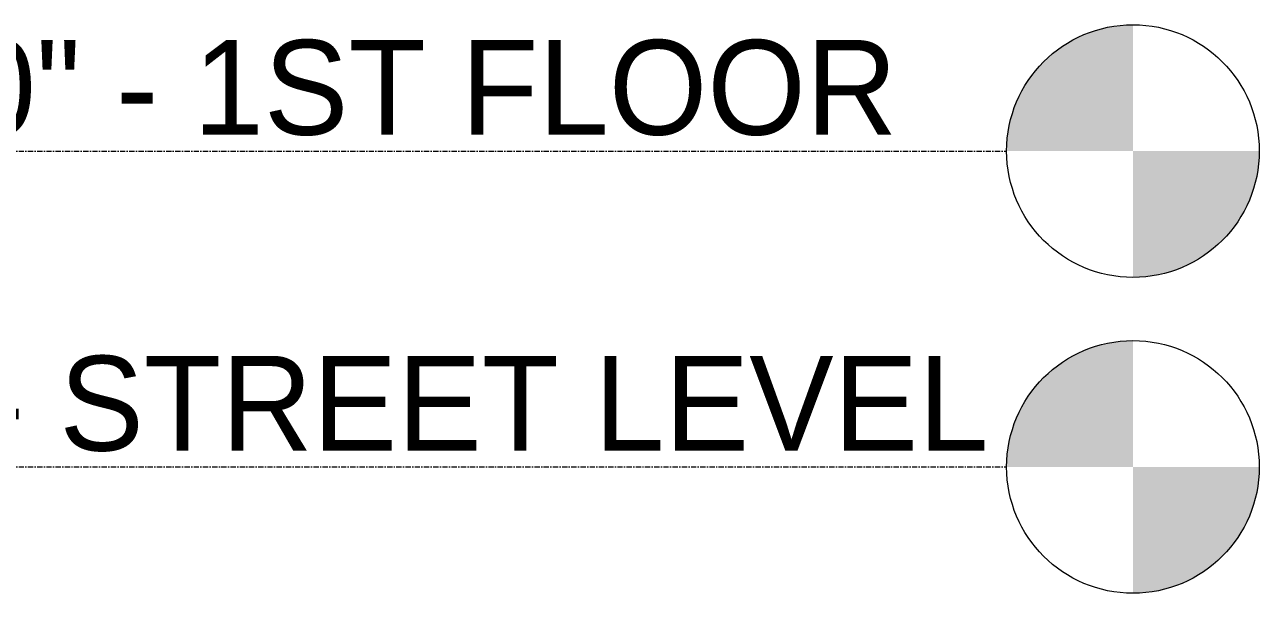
# Model space of a CAD drawing. Header units: inches. Extents: x 9594 to 15314, y -314 to 660.
# Drawn here: x 12450 to 12567.3, y -42 to 12 of the extents above; entities that cross this region are included whole.
import ezdxf

# ---------------------------------------------------------------- set-up
doc = ezdxf.new("R2010")
doc.units = ezdxf.units.IN
doc.header["$MEASUREMENT"] = 0
doc.linetypes.add('Grid Line 1_2_', pattern=[0.875, 0.5, -0.125, 0.125, -0.125])
for name, color, linetype, lineweight in [('0-1', 7, 'Continuous', 5), ('0-4', 165, 'Continuous', 5), ('A-FLOR-LEVL', 51, 'Continuous', 9), ('A-FLOR-LEVL-1', 51, 'Grid Line 1_2_', 9), ('A-FLOR-LEVL-2', 147, 'Continuous', 9)]:
    doc.layers.add(name, color=color, linetype=linetype, lineweight=lineweight)
doc.styles.add('Century Gothic', font='ufonts.com_century-gothic.ttf', dxfattribs={"height": 9})

# ---------------------------------------------------------------- blocks, each defined once
blk = doc.blocks.new('Level - Level Head - Circle-V179-BUILDING SECTION - EAST_WEST - LOOKING SOUTH2')
at = {"layer": 'A-FLOR-LEVL'}
h = blk.add_hatch(color=256, dxfattribs=at)
edge = h.paths.add_edge_path(flags=0)
edge.add_line((12555.28, 0), (12543.28, 0))
edge.add_arc((12555.28, 0), 12, 90, 180, ccw=False)
edge.add_line((12555.28, 12), (12555.28, 0))
h = blk.add_hatch(color=256, dxfattribs=at)
edge = h.paths.add_edge_path(flags=0)
edge.add_line((12555.28, -12), (12555.28, 0))
edge.add_line((12555.28, 0), (12567.28, 0))
edge.add_arc((12555.28, 0), 12, 270, 360, ccw=False)
at = {"layer": 'A-FLOR-LEVL-2'}
blk.add_circle((12555.28, 0), 12, dxfattribs=at)
blk = doc.blocks.new('CTR - 1st Phase -Stairs _ Elevators_rvt-1-BUILDING SECTION - EAST_WEST - LOOKING SOUTH2')
at = {"layer": 'A-FLOR-LEVL-1'}
for p, q in [((9594.29, 0), (12543.28, 0)), ((9594.29, -30), (12543.28, -30))]:
    blk.add_line(p, q, dxfattribs=at)
at = {"layer": '0-4'}
for p in [(0, 0), (0, -30)]:
    blk.add_blockref('Level - Level Head - Circle-V179-BUILDING SECTION - EAST_WEST - LOOKING SOUTH2', p, dxfattribs=at)
at = {"layer": 'A-FLOR-LEVL', "char_height": 9, "attachment_point": 1, "style": 'Century Gothic'}
for s, insert, width in [('0\' - 0" - 1ST FLOOR', (12424.67, 10.55), 129.987), ('-2\' - 6" - STREET LEVEL', (12407.92, -19.45), 150.288)]:
    blk.add_mtext(s, dxfattribs=dict(at, insert=insert, width=width))

msp = doc.modelspace()

# ---------------------------------------------------------------- block references
at = {"layer": '0-1'}
msp.add_blockref('CTR - 1st Phase -Stairs _ Elevators_rvt-1-BUILDING SECTION - EAST_WEST - LOOKING SOUTH2', (0, 0), dxfattribs=at)

doc.saveas('drawing.dxf')
